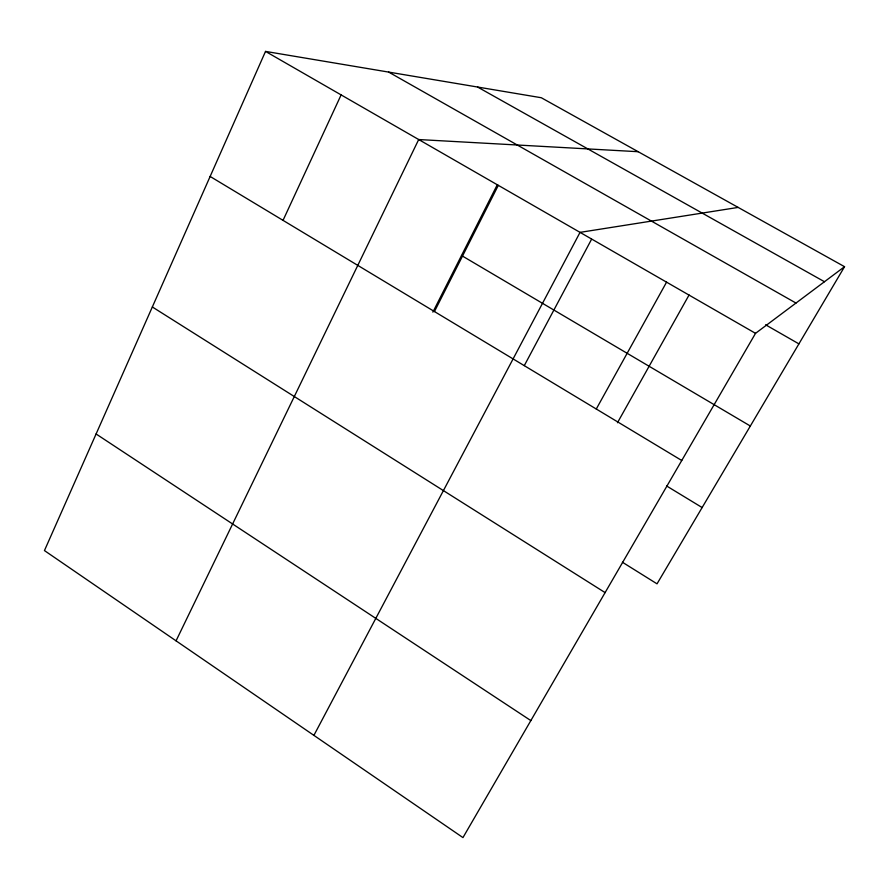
<?xml version="1.0" encoding="UTF-8"?>
<svg xmlns="http://www.w3.org/2000/svg" width="889" height="889" viewBox="0 0 889 889"><rect width="100%" height="100%" fill="white"/><g stroke="black" fill="none" stroke-linecap="round" stroke-linejoin="round"><path stroke-width="1.33" d="M265.522 51.406L44.45 550.58L462.958 837.594L755.528 333.342L844.55 266.689L541.301 97.734L265.522 51.406L755.528 333.342M283.035 220.361L341.12 94.901M176.055 640.836L418.697 139.54L638.18 151.708M432.876 312.139L497.184 184.968M434.443 311.55L498.307 185.345M313.906 735.37L580.039 232.373L738.159 207.415M524.299 365.612L591.563 239.274M596.275 409.018L666.561 282.157M617.466 422.731L689.075 294.97M844.55 266.689L657.027 583.84L622.4 562.226M477.56 87.022L824.47 281.724M388.682 72.098L795.988 303.06M765.596 324.785L798.911 343.876M461.513 255.51L750.338 426.02M210.137 176.455L681.752 460.491M666.628 485.983L702.132 507.552M152.341 306.972L605.098 592.607M96.09 433.976L530.844 720.59"/></g></svg>
